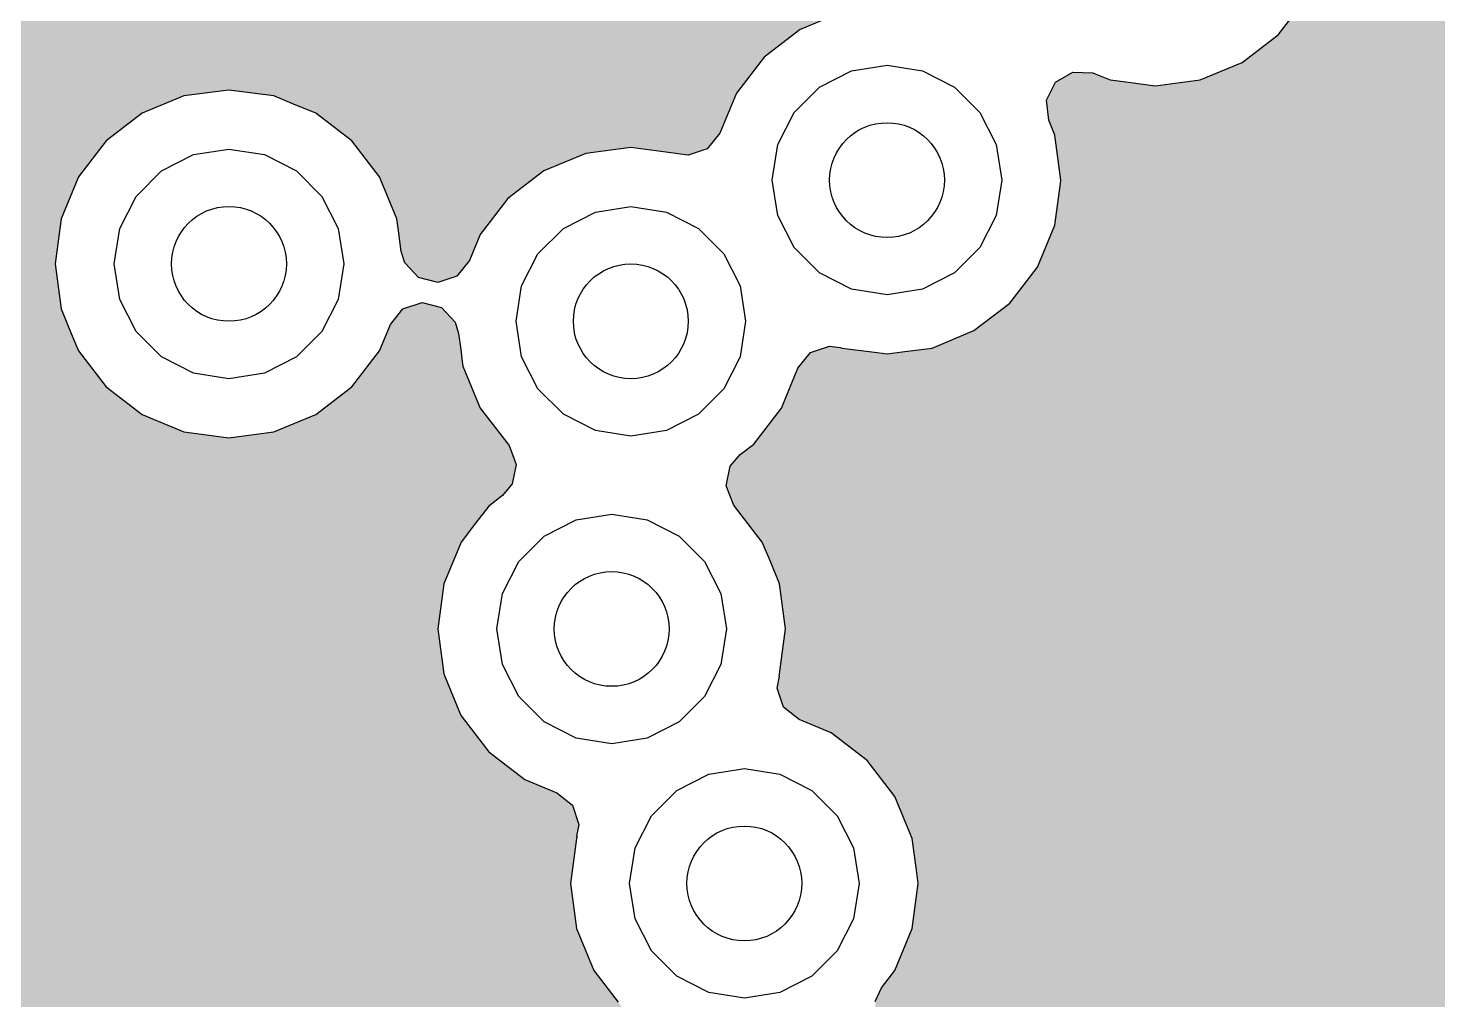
# Model space of a CAD drawing. Header units: millimetres. Extents: x -3894 to -3474, y -291 to 6.
# Drawn here: x -3822.128 to -3817.218, y -210.463 to -207.077 of the extents above; entities that cross this region are included whole.
import ezdxf

# ---------------------------------------------------------------- set-up
doc = ezdxf.new("R2010")
doc.units = ezdxf.units.MM
doc.layers.add('BLACK', color=7, linetype='Continuous')

msp = doc.modelspace()

# ---------------------------------------------------------------- hatches: boundary and pattern name
h = msp.add_hatch(color=256)
h.dxf.hatch_style = 1
h.paths.add_polyline_path([(-3820.1085, -210.8946), (-3820.1085, -210.8946), (-3820.048, -210.7485), (-3820.0017, -210.6882), (-3819.9793, -210.6405), (-3819.9834, -210.5707), (-3820.0246, -210.5143), (-3820.0619, -210.4857), (-3820.0728, -210.4714), (-3820.1581, -210.3603), (-3820.1718, -210.3272), (-3820.2187, -210.2142), (-3820.2187, -210.2142), (-3820.2393, -210.0574), (-3820.2176, -209.8925), (-3820.2178, -209.8925), (-3820.2104, -209.8515), (-3820.2325, -209.7852), (-3820.2869, -209.7414), (-3820.3986, -209.6951), (-3820.524, -209.5989), (-3820.6203, -209.4734), (-3820.6808, -209.3274), (-3820.6808, -209.3274), (-3820.7014, -209.1706), (-3820.6808, -209.0138), (-3820.6808, -209.0138), (-3820.6203, -208.8678), (-3820.57, -208.8022), (-3820.524, -208.7423), (-3820.4763, -208.7058), (-3820.4423, -208.6655), (-3820.4283, -208.5971), (-3820.4535, -208.5319), (-3820.5536, -208.4014), (-3820.6141, -208.2553), (-3820.6218, -208.1966), (-3820.6291, -208.1412), (-3820.6412, -208.1019), (-3820.6888, -208.0507), (-3820.7565, -208.0335), (-3820.8228, -208.0555), (-3820.8666, -208.1099), (-3820.9045, -208.2014), (-3821.0008, -208.3268), (-3821.1262, -208.4231), (-3821.2723, -208.4836), (-3821.3518, -208.4941), (-3821.4291, -208.5042), (-3821.5074, -208.4939), (-3821.5858, -208.4836), (-3821.7319, -208.4231), (-3821.8573, -208.3268), (-3821.9536, -208.2014), (-3821.9783, -208.1418), (-3822.0141, -208.0553), (-3822.0141, -208.0553), (-3822.0347, -207.8986), (-3822.0141, -207.7418), (-3822.0141, -207.7418), (-3821.9536, -207.5957), (-3821.8573, -207.4703), (-3821.7319, -207.374), (-3821.5858, -207.3135), (-3821.5858, -207.3135), (-3821.4291, -207.2929), (-3821.2723, -207.3135), (-3821.2723, -207.3135), (-3821.2041, -207.3417), (-3821.1262, -207.374), (-3821.0008, -207.4703), (-3820.9045, -207.5957), (-3820.844, -207.7418), (-3820.8398, -207.774), (-3820.829, -207.8559), (-3820.8169, -207.8953), (-3820.7693, -207.9464), (-3820.7016, -207.9637), (-3820.6353, -207.9416), (-3820.5915, -207.8872), (-3820.5536, -207.7957), (-3820.4573, -207.6703), (-3820.3319, -207.574), (-3820.1858, -207.5135), (-3820.1858, -207.5135), (-3820.0291, -207.4929), (-3819.8723, -207.5135), (-3819.8654, -207.5154), (-3819.8289, -207.5195), (-3819.7626, -207.4974), (-3819.7188, -207.443), (-3819.6611, -207.304), (-3819.5649, -207.1785), (-3819.4395, -207.0823), (-3819.2934, -207.0218), (-3819.2934, -207.0218), (-3819.1366, -207.0011), (-3818.9799, -207.0218), (-3818.9275, -207.0434), (-3818.9192, -207.0465), (-3818.8494, -207.049), (-3818.7893, -207.0134), (-3818.758, -206.9509), (-3818.7655, -206.8814), (-3818.7811, -206.8439), (-3818.7871, -206.8293), (-3818.7871, -206.8293), (-3818.7871, -206.8293), (-3818.8077, -206.6726), (-3818.7871, -206.5158), (-3818.7519, -206.4309), (-3818.7471, -206.417), (-3818.7479, -206.3471), (-3818.7864, -206.2888), (-3818.8503, -206.2605), (-3818.9938, -206.2416), (-3819.1399, -206.1811), (-3819.2653, -206.0848), (-3819.3616, -205.9594), (-3819.3689, -205.9418), (-3819.4221, -205.8133), (-3819.4221, -205.8133), (-3819.4427, -205.6566), (-3819.4221, -205.4998), (-3819.3785, -205.3944), (-3819.3693, -205.3381), (-3819.3938, -205.2727), (-3819.4497, -205.2308), (-3819.5194, -205.2258), (-3819.5807, -205.2593), (-3821.1004, -206.7791), (-3821.2032, -206.8384), (-3821.2236, -206.8439), (-3821.3177, -206.8691), (-3821.3177, -206.8691), (-3824.5199, -206.8691), (-3824.5807, -206.8849), (-3824.6295, -206.9349), (-3824.6435, -207.0034), (-3824.6183, -207.0685), (-3824.5742, -207.1261), (-3824.5137, -207.2721), (-3824.4967, -207.4009), (-3824.493, -207.4289), (-3824.5137, -207.5857), (-3824.5742, -207.7317), (-3824.6704, -207.8572), (-3824.7959, -207.9534), (-3824.942, -208.0139), (-3825.0397, -208.0268), (-3825.0987, -208.0346), (-3825.1771, -208.0243), (-3825.2555, -208.0139), (-3825.4016, -207.9534), (-3825.527, -207.8572), (-3825.6233, -207.7317), (-3825.648, -207.672), (-3825.6838, -207.5857), (-3825.6838, -207.5857), (-3825.7044, -207.4289), (-3825.6838, -207.2721), (-3825.6838, -207.2721), (-3825.6233, -207.1261), (-3825.5791, -207.0685), (-3825.5548, -207.0107), (-3825.5647, -206.9416), (-3825.6105, -206.8887), (-3825.6775, -206.8691), (-3826.4731, -206.8691), (-3826.4994, -206.8719), (-3826.5608, -206.9054), (-3827.4797, -207.8243), (-3827.4964, -207.845), (-3827.5161, -207.912), (-3827.5161, -208.7946), (-3827.5156, -208.805), (-3827.4904, -208.8701), (-3827.442, -208.9332), (-3827.3815, -209.0793), (-3827.3695, -209.1706), (-3827.3609, -209.2361), (-3827.3815, -209.3928), (-3827.442, -209.5389), (-3827.5383, -209.6643), (-3827.6637, -209.7606), (-3827.7367, -209.7909), (-3827.2328, -214.5009), (-3823.2467, -214.5009), (-3823.2321, -214.3898), (-3823.2321, -214.3898), (-3823.1716, -214.2437), (-3823.0753, -214.1183), (-3822.9499, -214.022), (-3822.8038, -213.9615), (-3822.8038, -213.9615), (-3822.6471, -213.9409), (-3822.4903, -213.9615), (-3822.4903, -213.9615), (-3822.3835, -214.0058), (-3822.3442, -214.022), (-3822.2188, -214.1183), (-3822.1225, -214.2437), (-3822.062, -214.3898), (-3822.0414, -214.5466), (-3822.062, -214.7033), (-3809.5738, -215.7664), (-3818.1841, -203.8627), (-3819.1617, -204.8403), (-3819.2343, -204.9129), (-3819.2643, -204.9614), (-3819.2668, -205.0313), (-3819.2311, -205.0914), (-3819.1686, -205.1226), (-3819.0992, -205.1152), (-3818.9938, -205.0715), (-3818.8371, -205.0509), (-3818.6803, -205.0715), (-3818.6803, -205.0715), (-3818.5569, -205.1226), (-3818.5342, -205.132), (-3818.4088, -205.2283), (-3818.3125, -205.3537), (-3818.252, -205.4998), (-3818.2314, -205.6566), (-3818.2369, -205.6984), (-3818.252, -205.8133), (-3818.2872, -205.8982), (-3818.292, -205.9122), (-3818.2912, -205.982), (-3818.2527, -206.0404), (-3818.1888, -206.0686), (-3818.0453, -206.0875), (-3818.0453, -206.0875), (-3817.9292, -206.1356), (-3817.8992, -206.148), (-3817.7738, -206.2443), (-3817.6775, -206.3697), (-3817.617, -206.5158), (-3817.5974, -206.6645), (-3817.5964, -206.6726), (-3817.617, -206.8293), (-3817.6775, -206.9754), (-3817.7738, -207.1008), (-3817.8992, -207.1971), (-3818.0453, -207.2576), (-3818.1498, -207.2714), (-3818.2021, -207.2782), (-3818.2951, -207.266), (-3818.3588, -207.2576), (-3818.4111, -207.2359), (-3818.4194, -207.2328), (-3818.4893, -207.2303), (-3818.5493, -207.266), (-3818.5806, -207.3285), (-3818.5732, -207.3979), (-3818.5516, -207.4501), (-3818.5447, -207.5023), (-3818.5309, -207.6068), (-3818.5516, -207.7636), (-3818.6121, -207.9097), (-3818.7083, -208.0351), (-3818.8338, -208.1313), (-3818.9798, -208.1919), (-3819.0844, -208.2056), (-3819.1366, -208.2125), (-3819.1713, -208.2079), (-3819.2934, -208.1919), (-3819.2934, -208.1919), (-3819.3003, -208.19), (-3819.3368, -208.1859), (-3819.4031, -208.2079), (-3819.4469, -208.2623), (-3819.5045, -208.4014), (-3819.6008, -208.5268), (-3819.6484, -208.5634), (-3819.6825, -208.6037), (-3819.6965, -208.6721), (-3819.6713, -208.7373), (-3819.5712, -208.8678), (-3819.5429, -208.9361), (-3819.5107, -209.0138), (-3819.49, -209.1706), (-3819.5118, -209.3355), (-3819.5115, -209.3356), (-3819.5189, -209.3765), (-3819.4968, -209.4428), (-3819.4424, -209.4866), (-3819.3308, -209.5329), (-3819.2053, -209.6291), (-3819.1091, -209.7546), (-3819.0486, -209.9007), (-3819.0341, -210.0108), (-3819.0279, -210.0574), (-3819.0486, -210.2142), (-3819.1091, -210.3603), (-3819.1554, -210.4206), (-3819.1778, -210.4683), (-3819.1737, -210.538), (-3819.1325, -210.5945), (-3819.0952, -210.6231), (-3818.9989, -210.7485), (-3818.9865, -210.7784), (-3818.9568, -210.8501), (-3818.9268, -210.8934), (-3818.8643, -210.9247), (-3818.7948, -210.9173), (-3818.7858, -210.9135), (-3818.6291, -210.8929), (-3818.4723, -210.9135), (-3818.4723, -210.9135), (-3818.4633, -210.9173), (-3818.3262, -210.974), (-3818.2008, -211.0703), (-3818.1045, -211.1957), (-3818.044, -211.3418), (-3818.0259, -211.4796), (-3818.0234, -211.4986), (-3818.031, -211.5562), (-3818.0266, -211.6087), (-3817.9881, -211.667), (-3817.9507, -211.6836), (-3817.9242, -211.6953), (-3817.8582, -211.704), (-3817.7121, -211.7645), (-3817.5867, -211.8607), (-3817.4904, -211.9862), (-3817.4299, -212.1323), (-3817.412, -212.2686), (-3817.4093, -212.289), (-3817.4299, -212.4458), (-3817.4904, -212.5919), (-3817.5867, -212.7173), (-3817.7121, -212.8136), (-3817.8582, -212.8741), (-3817.9627, -212.8878), (-3818.015, -212.8947), (-3818.0933, -212.8844), (-3818.1717, -212.8741), (-3818.3178, -212.8136), (-3818.4432, -212.7173), (-3818.5395, -212.5919), (-3818.6, -212.4458), (-3818.6206, -212.289), (-3818.6131, -212.2314), (-3818.6174, -212.1789), (-3818.6559, -212.1206), (-3818.7198, -212.0923), (-3818.7858, -212.0836), (-3818.9319, -212.0231), (-3819.0573, -211.9268), (-3819.1536, -211.8014), (-3819.1957, -211.6998), (-3819.2258, -211.6565), (-3819.2882, -211.6252), (-3819.3577, -211.6327), (-3819.3667, -211.6364), (-3819.5071, -211.6549), (-3819.5235, -211.657), (-3819.6019, -211.6467), (-3819.6802, -211.6364), (-3819.8263, -211.5759), (-3819.9518, -211.4796), (-3820.048, -211.3542), (-3820.055, -211.3374), (-3820.1085, -211.2081), (-3820.1085, -211.2081), (-3820.1292, -211.0513)])
h.paths.add_polyline_path([(-3824.0981, -212.7686, -1), (-3824.4981, -212.7686, -1)], flags=16)
h.paths.add_polyline_path([(-3816.6051, -213.7846, -1), (-3817.0051, -213.7846, -1)], flags=16)

# ---------------------------------------------------------------- linework, layer by layer
at = {"layer": 'BLACK', "linetype": 'Continuous'}
for p, q in [((-3817.7738, -207.1008), (-3817.6775, -206.9754)), ((-3819.2934, -207.0218), (-3819.4395, -207.0823)), ((-3819.4395, -207.0823), (-3819.5649, -207.1785)), ((-3817.8992, -207.1971), (-3817.7738, -207.1008)), ((-3819.5649, -207.1785), (-3819.6611, -207.304)), ((-3819.3717, -207.2832), (-3819.2602, -207.2264)), ((-3819.2602, -207.2264), (-3819.1366, -207.2068)), ((-3819.1366, -207.2068), (-3819.013, -207.2264)), ((-3819.013, -207.2264), (-3818.9015, -207.2832)), ((-3818.5493, -207.266), (-3818.4893, -207.2303)), ((-3818.4893, -207.2303), (-3818.4194, -207.2328)), ((-3818.0453, -207.2576), (-3817.8992, -207.1971)), ((-3818.5806, -207.3285), (-3818.5493, -207.266)), ((-3818.4194, -207.2328), (-3818.4111, -207.2359)), ((-3818.4111, -207.2359), (-3818.3588, -207.2576)), ((-3818.3588, -207.2576), (-3818.2951, -207.266)), ((-3818.2951, -207.266), (-3818.2021, -207.2782)), ((-3818.2021, -207.2782), (-3818.1498, -207.2714)), ((-3818.2021, -207.2782), (-3818.2021, -207.2782)), ((-3818.2021, -207.2782), (-3818.2021, -207.2782)), ((-3818.1498, -207.2714), (-3818.0453, -207.2576)), ((-3821.5858, -207.3135), (-3821.7319, -207.374)), ((-3821.4291, -207.2929), (-3821.5858, -207.3135)), ((-3821.5858, -207.3135), (-3821.5858, -207.3135)), ((-3821.2723, -207.3135), (-3821.4291, -207.2929)), ((-3821.4291, -207.2929), (-3821.4291, -207.2929)), ((-3821.2041, -207.3417), (-3821.2723, -207.3135)), ((-3821.2723, -207.3135), (-3821.2723, -207.3135)), ((-3819.6611, -207.304), (-3819.7188, -207.443)), ((-3819.4602, -207.3717), (-3819.3717, -207.2832)), ((-3818.9015, -207.2832), (-3818.813, -207.3717)), ((-3818.5732, -207.3979), (-3818.5806, -207.3285)), ((-3821.7319, -207.374), (-3821.8573, -207.4703)), ((-3821.1262, -207.374), (-3821.2041, -207.3417)), ((-3821.0008, -207.4703), (-3821.1262, -207.374)), ((-3819.517, -207.4832), (-3819.4602, -207.3717)), ((-3818.813, -207.3717), (-3818.7562, -207.4832)), ((-3818.5516, -207.4501), (-3818.5732, -207.3979)), ((-3821.8573, -207.4703), (-3821.9536, -207.5957)), ((-3820.9045, -207.5957), (-3821.0008, -207.4703)), ((-3819.7188, -207.443), (-3819.7626, -207.4974)), ((-3818.5447, -207.5023), (-3818.5516, -207.4501)), ((-3821.6642, -207.575), (-3821.5527, -207.5181)), ((-3821.5527, -207.5181), (-3821.4291, -207.4986)), ((-3821.4291, -207.4986), (-3821.3054, -207.5181)), ((-3821.3054, -207.5181), (-3821.1939, -207.575)), ((-3820.1858, -207.5135), (-3820.3319, -207.574)), ((-3820.0291, -207.4929), (-3820.1858, -207.5135)), ((-3820.1858, -207.5135), (-3820.1858, -207.5135)), ((-3819.8723, -207.5135), (-3820.0291, -207.4929)), ((-3820.0291, -207.4929), (-3820.0291, -207.4929)), ((-3819.8654, -207.5154), (-3819.8723, -207.5135)), ((-3819.8289, -207.5195), (-3819.8654, -207.5154)), ((-3819.7626, -207.4974), (-3819.8289, -207.5195)), ((-3819.5366, -207.6068), (-3819.517, -207.4832)), ((-3818.7562, -207.4832), (-3818.7366, -207.6068)), ((-3818.5309, -207.6068), (-3818.5447, -207.5023)), ((-3821.7527, -207.6634), (-3821.6642, -207.575)), ((-3821.1939, -207.575), (-3821.1054, -207.6634)), ((-3820.3319, -207.574), (-3820.4573, -207.6703)), ((-3821.9536, -207.5957), (-3822.0141, -207.7418)), ((-3820.844, -207.7418), (-3820.9045, -207.5957)), ((-3819.517, -207.7304), (-3819.5366, -207.6068)), ((-3818.7366, -207.6068), (-3818.7562, -207.7304)), ((-3818.5516, -207.7636), (-3818.5325, -207.6184)), ((-3818.5325, -207.6184), (-3818.5309, -207.6068)), ((-3818.5309, -207.6068), (-3818.5309, -207.6068)), ((-3821.8095, -207.775), (-3821.7527, -207.6634)), ((-3821.1054, -207.6634), (-3821.0486, -207.775)), ((-3820.4573, -207.6703), (-3820.5536, -207.7957)), ((-3820.2642, -207.775), (-3820.1527, -207.7181)), ((-3820.1527, -207.7181), (-3820.0291, -207.6986)), ((-3820.0291, -207.6986), (-3819.9054, -207.7181)), ((-3819.9054, -207.7181), (-3819.7939, -207.775)), ((-3822.0141, -207.7418), (-3822.0347, -207.8986)), ((-3822.0141, -207.7418), (-3822.0141, -207.7418)), ((-3820.8398, -207.774), (-3820.844, -207.7418)), ((-3819.4602, -207.8419), (-3819.517, -207.7304)), ((-3818.7562, -207.7304), (-3818.813, -207.8419)), ((-3818.6121, -207.9097), (-3818.5516, -207.7636)), ((-3821.8291, -207.8986), (-3821.8095, -207.775)), ((-3821.0486, -207.775), (-3821.0291, -207.8986)), ((-3820.829, -207.8559), (-3820.8398, -207.774)), ((-3820.5536, -207.7957), (-3820.5915, -207.8872)), ((-3820.3527, -207.8634), (-3820.2642, -207.775)), ((-3819.7939, -207.775), (-3819.7054, -207.8634)), ((-3820.8169, -207.8953), (-3820.829, -207.8559)), ((-3820.4095, -207.975), (-3820.3527, -207.8634)), ((-3819.7054, -207.8634), (-3819.6486, -207.975)), ((-3819.3717, -207.9304), (-3819.4602, -207.8419)), ((-3818.813, -207.8419), (-3818.9015, -207.9304)), ((-3822.0347, -207.8986), (-3822.0347, -207.8986)), ((-3822.0347, -207.8986), (-3822.0141, -208.0553)), ((-3821.8095, -208.0222), (-3821.8291, -207.8986)), ((-3821.0291, -207.8986), (-3821.0486, -208.0222)), ((-3820.7693, -207.9464), (-3820.8169, -207.8953)), ((-3820.5915, -207.8872), (-3820.6353, -207.9416)), ((-3818.7083, -208.0351), (-3818.6121, -207.9097)), ((-3820.7016, -207.9637), (-3820.7693, -207.9464)), ((-3820.6353, -207.9416), (-3820.7016, -207.9637)), ((-3819.2602, -207.9872), (-3819.3717, -207.9304)), ((-3818.9015, -207.9304), (-3819.013, -207.9872)), ((-3820.4291, -208.0986), (-3820.4095, -207.975)), ((-3819.6486, -207.975), (-3819.6291, -208.0986)), ((-3819.1366, -208.0068), (-3819.2602, -207.9872)), ((-3819.013, -207.9872), (-3819.1366, -208.0068)), ((-3822.0141, -208.0553), (-3822.0141, -208.0553)), ((-3822.0141, -208.0553), (-3821.9783, -208.1418)), ((-3821.7527, -208.1337), (-3821.8095, -208.0222)), ((-3821.0486, -208.0222), (-3821.1054, -208.1337)), ((-3820.8666, -208.1099), (-3820.8228, -208.0555)), ((-3820.8228, -208.0555), (-3820.7565, -208.0335)), ((-3820.7565, -208.0335), (-3820.6888, -208.0507)), ((-3820.6888, -208.0507), (-3820.6412, -208.1019)), ((-3818.8338, -208.1313), (-3818.7083, -208.0351)), ((-3820.9045, -208.2014), (-3820.8666, -208.1099)), ((-3820.6412, -208.1019), (-3820.6291, -208.1412)), ((-3820.4095, -208.2222), (-3820.4291, -208.0986)), ((-3819.6291, -208.0986), (-3819.6486, -208.2222)), ((-3821.9783, -208.1418), (-3821.9536, -208.2014)), ((-3821.6642, -208.2222), (-3821.7527, -208.1337)), ((-3821.1054, -208.1337), (-3821.1939, -208.2222)), ((-3820.6291, -208.1412), (-3820.6218, -208.1966)), ((-3818.9798, -208.1919), (-3818.8338, -208.1313)), ((-3821.9536, -208.2014), (-3821.8573, -208.3268)), ((-3821.0008, -208.3268), (-3820.9045, -208.2014)), ((-3820.6218, -208.1966), (-3820.6163, -208.2384)), ((-3819.4469, -208.2623), (-3819.4031, -208.2079)), ((-3819.4031, -208.2079), (-3819.3368, -208.1859)), ((-3819.3368, -208.1859), (-3819.3003, -208.19)), ((-3819.3003, -208.19), (-3819.2934, -208.1919)), ((-3819.2934, -208.1919), (-3819.2934, -208.1919)), ((-3819.2934, -208.1919), (-3819.1713, -208.2079)), ((-3819.1713, -208.2079), (-3819.1366, -208.2125)), ((-3819.1366, -208.2125), (-3819.0844, -208.2056)), ((-3819.1366, -208.2125), (-3819.1366, -208.2125)), ((-3819.1366, -208.2125), (-3819.1366, -208.2125)), ((-3819.0844, -208.2056), (-3818.9798, -208.1919)), ((-3821.5527, -208.279), (-3821.6642, -208.2222)), ((-3821.1939, -208.2222), (-3821.3054, -208.279)), ((-3820.6163, -208.2384), (-3820.6141, -208.2553)), ((-3820.6141, -208.2553), (-3820.6141, -208.2553)), ((-3820.6141, -208.2553), (-3820.5536, -208.4014)), ((-3820.3527, -208.3337), (-3820.4095, -208.2222)), ((-3819.6486, -208.2222), (-3819.7054, -208.3337)), ((-3819.5045, -208.4014), (-3819.4469, -208.2623)), ((-3821.4291, -208.2986), (-3821.5527, -208.279)), ((-3821.3054, -208.279), (-3821.4291, -208.2986)), ((-3821.8573, -208.3268), (-3821.7319, -208.4231)), ((-3821.1262, -208.4231), (-3821.0008, -208.3268)), ((-3820.2642, -208.4222), (-3820.3527, -208.3337)), ((-3819.7054, -208.3337), (-3819.7939, -208.4222)), ((-3820.5536, -208.4014), (-3820.4535, -208.5319)), ((-3819.6008, -208.5268), (-3819.5045, -208.4014)), ((-3821.7319, -208.4231), (-3821.5858, -208.4836)), ((-3821.2723, -208.4836), (-3821.1262, -208.4231)), ((-3820.1527, -208.479), (-3820.2642, -208.4222)), ((-3819.7939, -208.4222), (-3819.9054, -208.479)), ((-3821.5858, -208.4836), (-3821.5074, -208.4939)), ((-3821.5074, -208.4939), (-3821.4291, -208.5042)), ((-3821.4291, -208.5042), (-3821.3518, -208.4941)), ((-3821.4291, -208.5042), (-3821.4291, -208.5042)), ((-3821.4291, -208.5042), (-3821.4291, -208.5042)), ((-3821.3518, -208.4941), (-3821.2723, -208.4836)), ((-3820.0291, -208.4986), (-3820.1527, -208.479)), ((-3819.9054, -208.479), (-3820.0291, -208.4986)), ((-3820.4535, -208.5319), (-3820.4283, -208.5971)), ((-3819.6484, -208.5634), (-3819.6008, -208.5268)), ((-3820.4283, -208.5971), (-3820.4423, -208.6655)), ((-3819.6965, -208.6721), (-3819.6825, -208.6037)), ((-3819.6825, -208.6037), (-3819.6484, -208.5634)), ((-3820.4423, -208.6655), (-3820.4763, -208.7058)), ((-3819.6713, -208.7373), (-3819.6965, -208.6721)), ((-3820.524, -208.7423), (-3820.57, -208.8022)), ((-3820.4763, -208.7058), (-3820.524, -208.7423)), ((-3820.524, -208.7423), (-3820.524, -208.7423)), ((-3820.524, -208.7423), (-3820.524, -208.7423)), ((-3819.6675, -208.7423), (-3819.6713, -208.7373)), ((-3819.6674, -208.7423), (-3819.6675, -208.7423)), ((-3819.5712, -208.8678), (-3819.6674, -208.7423)), ((-3820.57, -208.8022), (-3820.6203, -208.8678)), ((-3820.3308, -208.847), (-3820.2193, -208.7902)), ((-3820.2193, -208.7902), (-3820.0957, -208.7706)), ((-3820.0957, -208.7706), (-3819.9721, -208.7902)), ((-3819.9721, -208.7902), (-3819.8606, -208.847)), ((-3820.4193, -208.9355), (-3820.3308, -208.847)), ((-3819.8606, -208.847), (-3819.7721, -208.9355)), ((-3820.6203, -208.8678), (-3820.6808, -209.0138)), ((-3819.5429, -208.9361), (-3819.5712, -208.8678)), ((-3820.4762, -209.047), (-3820.4193, -208.9355)), ((-3819.7721, -208.9355), (-3819.7153, -209.047)), ((-3819.5107, -209.0138), (-3819.5429, -208.9361)), ((-3820.6808, -209.0138), (-3820.7014, -209.1706)), ((-3820.6808, -209.0138), (-3820.6808, -209.0138)), ((-3820.4957, -209.1706), (-3820.4762, -209.047)), ((-3819.7153, -209.047), (-3819.6957, -209.1706)), ((-3819.49, -209.1706), (-3819.5107, -209.0138)), ((-3819.5107, -209.0138), (-3819.5107, -209.0138)), ((-3820.7014, -209.1706), (-3820.7014, -209.1706)), ((-3820.7014, -209.1706), (-3820.6808, -209.3274)), ((-3820.4762, -209.2942), (-3820.4957, -209.1706)), ((-3819.6957, -209.1706), (-3819.7153, -209.2942)), ((-3819.5107, -209.3274), (-3819.4901, -209.1707)), ((-3819.4901, -209.1707), (-3819.49, -209.1706)), ((-3819.49, -209.1706), (-3819.49, -209.1706)), ((-3820.6808, -209.3274), (-3820.6808, -209.3274)), ((-3820.6808, -209.3274), (-3820.6256, -209.4607)), ((-3820.4193, -209.4057), (-3820.4762, -209.2942)), ((-3819.7153, -209.2942), (-3819.7721, -209.4057)), ((-3819.5189, -209.3765), (-3819.5115, -209.3356)), ((-3819.5128, -209.3352), (-3819.5107, -209.3274)), ((-3819.5115, -209.3356), (-3819.5128, -209.3352)), ((-3819.5107, -209.3274), (-3819.5107, -209.3274)), ((-3819.4968, -209.4428), (-3819.5189, -209.3765)), ((-3820.3308, -209.4942), (-3820.4193, -209.4057)), ((-3819.7721, -209.4057), (-3819.8606, -209.4942)), ((-3820.6256, -209.4607), (-3820.6203, -209.4734)), ((-3820.6203, -209.4734), (-3820.524, -209.5989)), ((-3819.4424, -209.4866), (-3819.4968, -209.4428)), ((-3819.3592, -209.5211), (-3819.4424, -209.4866)), ((-3820.2193, -209.551), (-3820.3308, -209.4942)), ((-3819.8606, -209.4942), (-3819.9721, -209.551)), ((-3819.3308, -209.5329), (-3819.3592, -209.5211)), ((-3819.2053, -209.6291), (-3819.3308, -209.5329)), ((-3820.0957, -209.5706), (-3820.2193, -209.551)), ((-3819.9721, -209.551), (-3820.0957, -209.5706)), ((-3820.524, -209.5989), (-3820.3986, -209.6951)), ((-3819.1091, -209.7546), (-3819.2053, -209.6291)), ((-3819.8687, -209.7338), (-3819.7572, -209.677)), ((-3819.7572, -209.677), (-3819.6336, -209.6574)), ((-3819.6336, -209.6574), (-3819.51, -209.677)), ((-3819.51, -209.677), (-3819.3985, -209.7338)), ((-3820.3986, -209.6951), (-3820.2869, -209.7414)), ((-3819.9572, -209.8223), (-3819.8687, -209.7338)), ((-3819.3985, -209.7338), (-3819.31, -209.8223)), ((-3820.2869, -209.7414), (-3820.2325, -209.7852)), ((-3819.0486, -209.9007), (-3819.1091, -209.7546)), ((-3820.2325, -209.7852), (-3820.2104, -209.8515)), ((-3820.014, -209.9338), (-3819.9572, -209.8223)), ((-3819.31, -209.8223), (-3819.2532, -209.9338)), ((-3820.2104, -209.8515), (-3820.2178, -209.8925)), ((-3820.2187, -209.9007), (-3820.2393, -210.0574)), ((-3820.2166, -209.8928), (-3820.2187, -209.9007)), ((-3820.2178, -209.8925), (-3820.2166, -209.8928)), ((-3819.0341, -210.0108), (-3819.0486, -209.9007)), ((-3819.0486, -209.9007), (-3819.0486, -209.9007)), ((-3820.0336, -210.0574), (-3820.014, -209.9338)), ((-3819.2532, -209.9338), (-3819.2336, -210.0574)), ((-3819.0279, -210.0574), (-3819.0341, -210.0108)), ((-3820.2393, -210.0574), (-3820.2393, -210.0574)), ((-3820.2393, -210.0574), (-3820.2187, -210.2142)), ((-3820.014, -210.181), (-3820.0336, -210.0574)), ((-3819.2336, -210.0574), (-3819.2532, -210.181)), ((-3819.0486, -210.2142), (-3819.0279, -210.0574)), ((-3820.2187, -210.2142), (-3820.2187, -210.2142)), ((-3820.2187, -210.2142), (-3820.1718, -210.3272)), ((-3819.9572, -210.2925), (-3820.014, -210.181)), ((-3819.2532, -210.181), (-3819.31, -210.2925)), ((-3819.1091, -210.3603), (-3819.0486, -210.2142)), ((-3819.8687, -210.381), (-3819.9572, -210.2925)), ((-3819.31, -210.2925), (-3819.3985, -210.381)), ((-3820.1718, -210.3272), (-3820.1581, -210.3603)), ((-3820.1581, -210.3603), (-3820.0728, -210.4714)), ((-3819.1554, -210.4206), (-3819.1091, -210.3603)), ((-3819.7572, -210.4379), (-3819.8687, -210.381)), ((-3819.3985, -210.381), (-3819.51, -210.4379)), ((-3819.1778, -210.4683), (-3819.1554, -210.4206)), ((-3819.6336, -210.4574), (-3819.7572, -210.4379)), ((-3819.51, -210.4379), (-3819.6336, -210.4574))]:
    msp.add_line(p, q, dxfattribs=at)
at = {"layer": 'BLACK'}
for centre in [(-3819.1366, -207.6068), (-3821.4291, -207.8986), (-3820.0291, -208.0986), (-3820.0957, -209.1706), (-3819.6336, -210.0574)]:
    msp.add_circle(centre, 0.2, dxfattribs=at)

doc.saveas('drawing.dxf')
